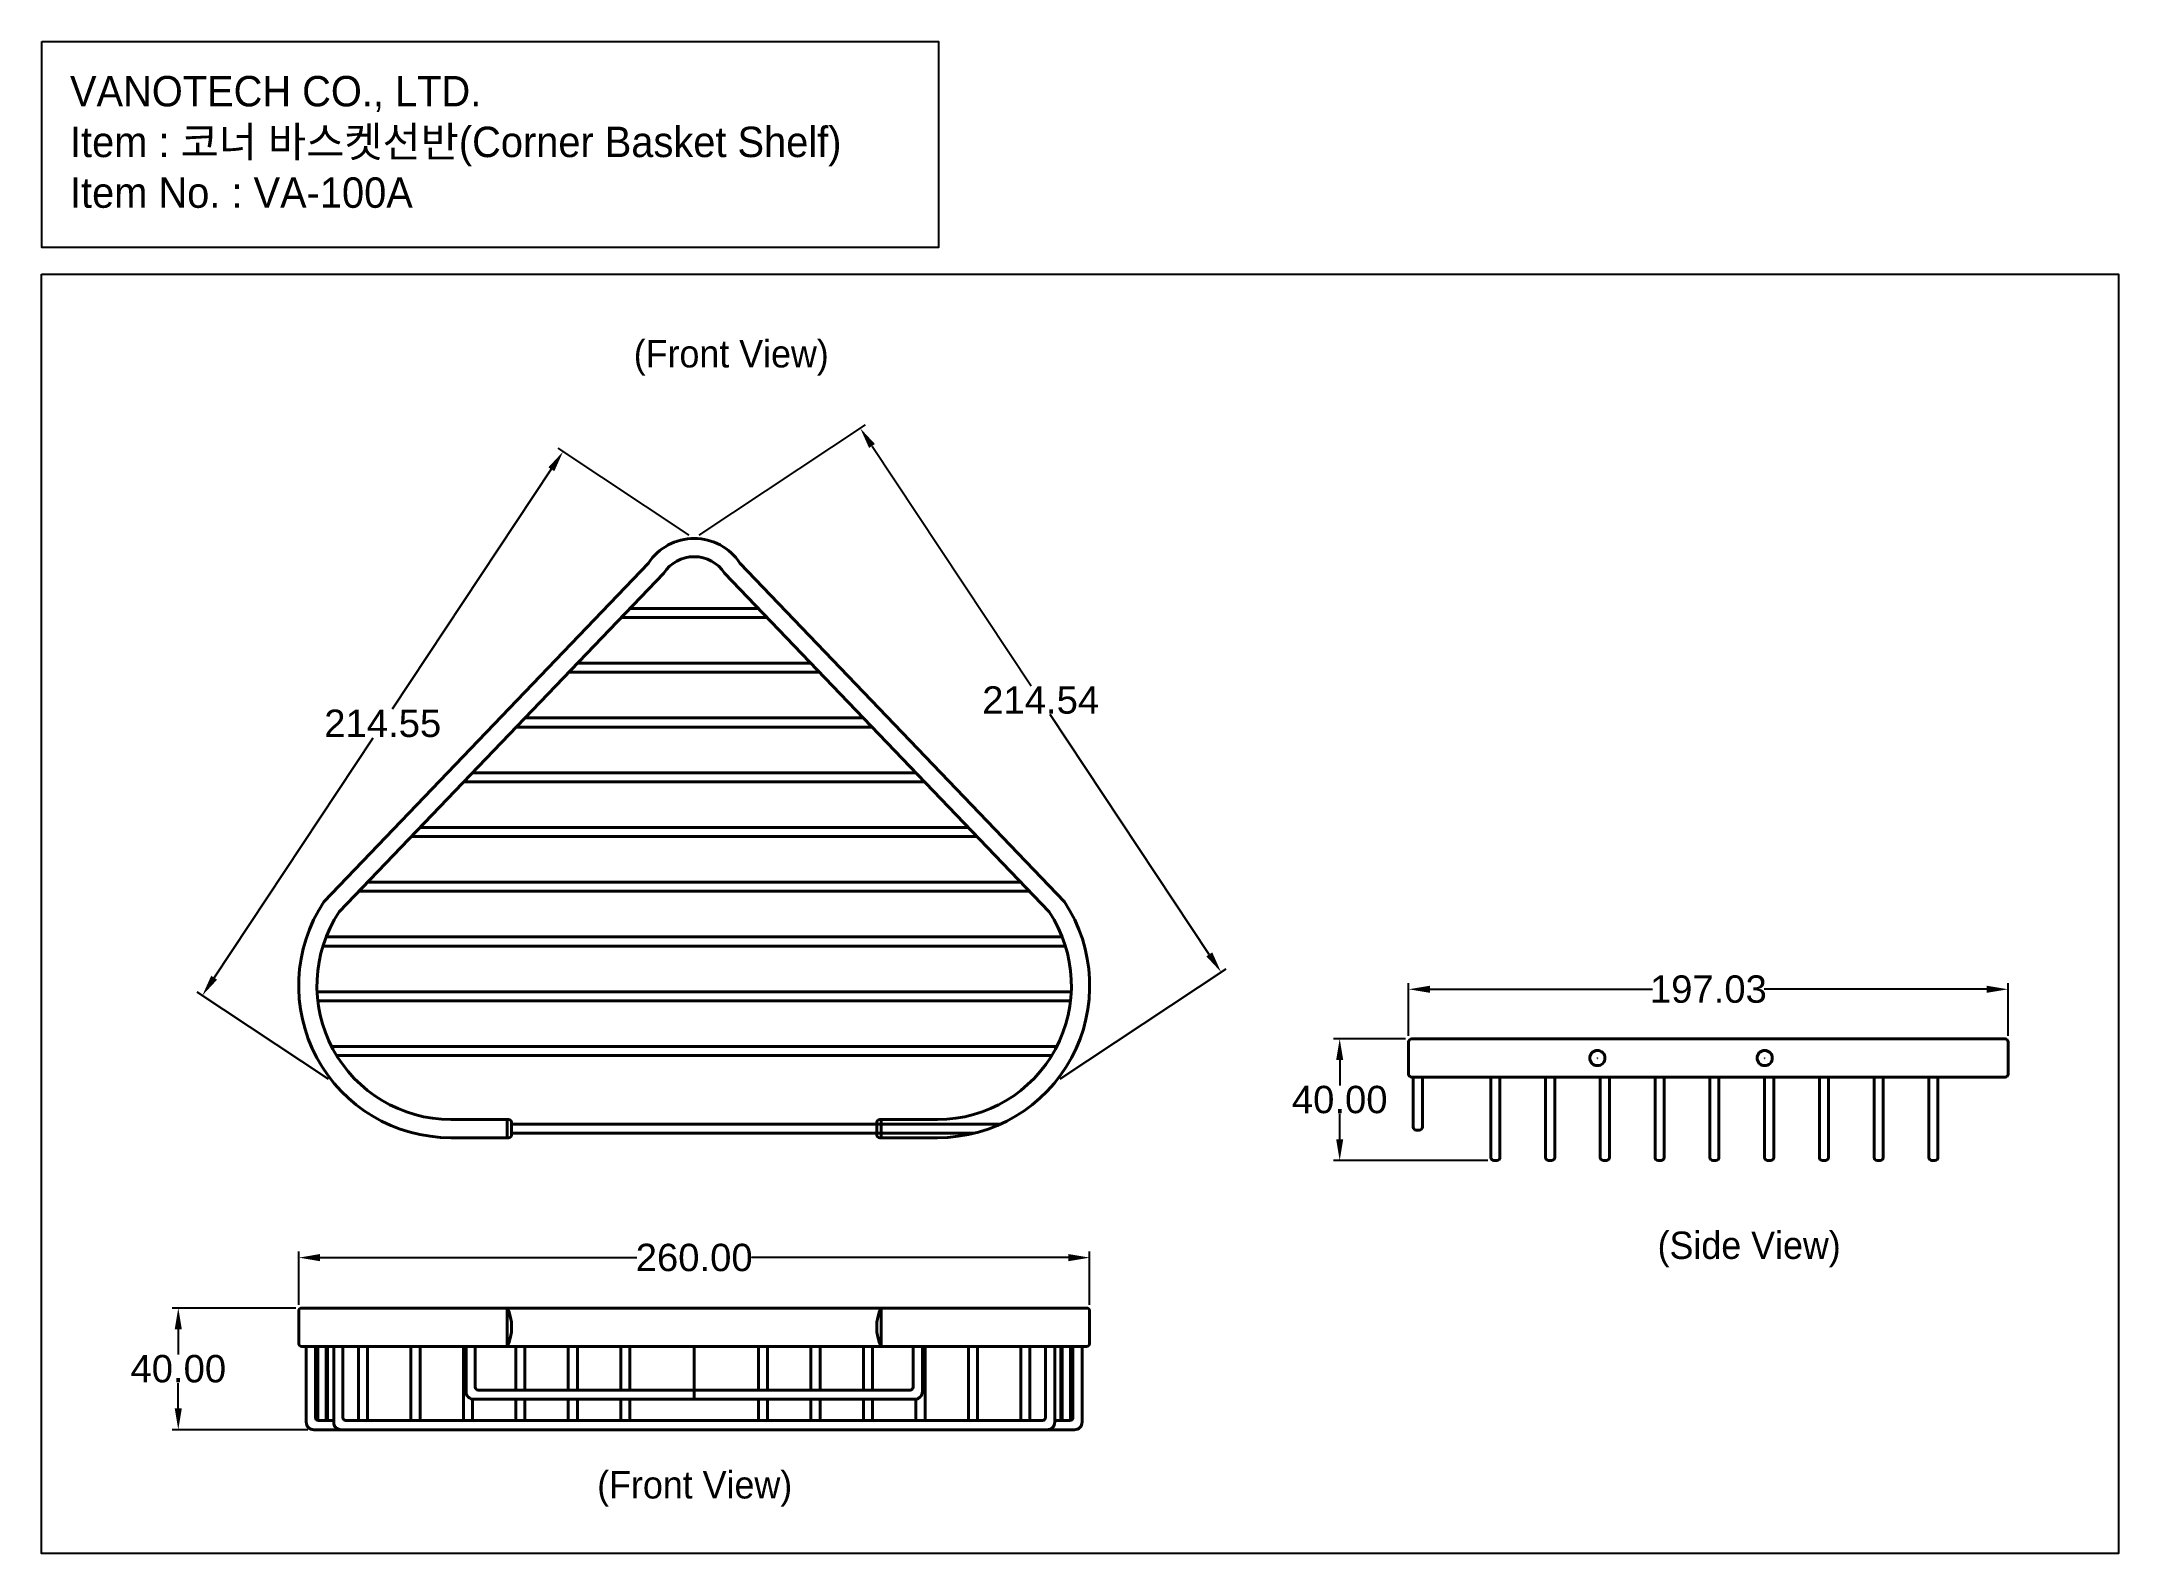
# Model space of a CAD drawing. Header units: inches. Extents: x 43 to 726, y 90 to 587.
import ezdxf

# ---------------------------------------------------------------- set-up
doc = ezdxf.new("R2010")
doc.units = ezdxf.units.IN
doc.header["$LTSCALE"] = 0.5
doc.header["$MEASUREMENT"] = 0
doc.styles.get("Standard").update_dxf_attribs({"font": 'arial.ttf'})
doc.styles.add('스타일', font='', dxfattribs={"height": 20})
doc.styles.get('스타일').set_extended_font_data('Gulim')
doc.dimstyles.get("Standard").update_dxf_attribs({"dimtxt": 4, "dimasz": 0.18, "dimexe": 0.18, "dimexo": 0.0625, "dimgap": 0.09, "dimtad": 0, "dimtih": 1, "dimtoh": 1, "dimzin": 0, "dimdsep": 46, "dimtxsty": 'Standard', "dimcen": 0.09, "dimadec": 0, "dimazin": 0, "dimtfac": 1, "dimtofl": 0, "dimtmove": 1, "dimatfit": 3, "dimfxl": 1, "dimtolj": 1, "dimtzin": 0, "dimarcsym": 0})

# ---------------------------------------------------------------- blocks, each defined once
blk = doc.blocks.new('*D3')
at = {"color": 0, "lineweight": -2, "transparency": 16777216}
for p, q in [((256.09, 424.77), (213, 453.35)), ((210.8, 446.41), (158.49, 367.52)), ((99.96, 279.27), (152.27, 358.15)), ((137.52, 245.96), (94.43, 274.54))]:
    blk.add_line(p, q, dxfattribs=at)
at = {"color": 0, "transparency": 16777216}
for points in [[(209.83, 447.05), (211.77, 445.77), (214.67, 452.24)], [(98.99, 279.91), (100.93, 278.62), (96.09, 273.43)]]:
    blk.add_solid(points, dxfattribs=at)
at = {"layer": 'Defpoints', "color": 0, "transparency": 16777216}
for p in [(257.76, 423.67), (96.09, 273.43), (139.18, 244.86)]:
    blk.add_point(p, dxfattribs=at)
at = {"color": 7, "transparency": 16777216, "insert": (155.38, 362.84), "char_height": 9, "attachment_point": 5}
blk.add_mtext('\\A1;214.55', dxfattribs=at)
blk = doc.blocks.new('*D4')
at = {"color": 0, "lineweight": -2, "transparency": 16777216}
for p, q in [((259.43, 424.77), (314.02, 460.99)), ((316.22, 454.05), (368.55, 375.18)), ((427.09, 286.94), (374.76, 365.81)), ((378.03, 246), (432.62, 282.22))]:
    blk.add_line(p, q, dxfattribs=at)
at = {"color": 0, "transparency": 16777216}
for points in [[(317.19, 454.7), (315.25, 453.41), (312.35, 459.89)], [(428.06, 287.59), (426.12, 286.3), (430.96, 281.11)]]:
    blk.add_solid(points, dxfattribs=at)
at = {"layer": 'Defpoints', "color": 0, "transparency": 16777216}
for p in [(257.76, 423.67), (430.96, 281.11), (376.36, 244.89)]:
    blk.add_point(p, dxfattribs=at)
at = {"color": 7, "transparency": 16777216, "insert": (371.66, 370.5), "char_height": 9, "attachment_point": 5}
blk.add_mtext('\\A1;214.54', dxfattribs=at)
blk = doc.blocks.new('*D10')
at = {"color": 0, "lineweight": -2, "transparency": 16777216}
for p, q in [((127.76, 171.69), (127.76, 189.25)), ((134.76, 187.25), (238.93, 187.25)), ((380.76, 187.25), (276.59, 187.25)), ((387.76, 171.69), (387.76, 189.25))]:
    blk.add_line(p, q, dxfattribs=at)
at = {"color": 0, "transparency": 16777216}
for points in [[(134.76, 188.42), (134.76, 186.08), (127.76, 187.25)], [(380.76, 188.42), (380.76, 186.08), (387.76, 187.25)]]:
    blk.add_solid(points, dxfattribs=at)
at = {"layer": 'Defpoints', "color": 0, "transparency": 16777216}
for p in [(387.76, 187.25), (127.76, 169.69), (387.76, 169.69)]:
    blk.add_point(p, dxfattribs=at)
at = {"color": 7, "transparency": 16777216, "insert": (257.76, 187.25), "char_height": 9, "attachment_point": 5}
blk.add_mtext('\\A1;260.00', dxfattribs=at)
blk = doc.blocks.new('*D11')
at = {"color": 0, "lineweight": -2, "transparency": 16777216}
for p, q in [((126.76, 170.69), (86.18, 170.69)), ((88.18, 163.69), (88.18, 155.38)), ((88.18, 137.69), (88.18, 146.01)), ((130.76, 130.69), (86.18, 130.69))]:
    blk.add_line(p, q, dxfattribs=at)
at = {"color": 0, "transparency": 16777216}
for points in [[(87.01, 163.69), (89.34, 163.69), (88.18, 170.69)], [(87.01, 137.69), (89.34, 137.69), (88.18, 130.69)]]:
    blk.add_solid(points, dxfattribs=at)
at = {"layer": 'Defpoints', "color": 0, "transparency": 16777216}
for p in [(128.76, 170.69), (88.18, 130.69), (132.76, 130.69)]:
    blk.add_point(p, dxfattribs=at)
at = {"color": 7, "transparency": 16777216, "insert": (88.18, 150.69), "char_height": 9, "attachment_point": 5}
blk.add_mtext('\\A1;40.00', dxfattribs=at)
blk = doc.blocks.new('*D12')
at = {"color": 0, "lineweight": -2, "transparency": 16777216}
for p, q in [((492.62, 260.17), (492.62, 277.47)), ((499.62, 275.47), (572.79, 275.47)), ((682.65, 275.47), (609.48, 275.47)), ((689.65, 260.17), (689.65, 277.47))]:
    blk.add_line(p, q, dxfattribs=at)
at = {"color": 0, "transparency": 16777216}
for points in [[(499.62, 276.64), (499.62, 274.3), (492.62, 275.47)], [(682.65, 276.64), (682.65, 274.3), (689.65, 275.47)]]:
    blk.add_solid(points, dxfattribs=at)
at = {"layer": 'Defpoints', "color": 0, "transparency": 16777216}
for p in [(689.65, 275.47), (492.62, 258.17), (689.65, 258.17)]:
    blk.add_point(p, dxfattribs=at)
at = {"color": 7, "transparency": 16777216, "insert": (591.14, 275.47), "char_height": 9, "attachment_point": 5}
blk.add_mtext('\\A1;197.03', dxfattribs=at)
blk = doc.blocks.new('*D13')
at = {"color": 0, "lineweight": -2, "transparency": 16777216}
for p, q in [((491.62, 259.17), (467.95, 259.17)), ((469.95, 252.17), (469.95, 243.85)), ((469.95, 226.17), (469.95, 234.48)), ((518.62, 219.17), (467.95, 219.17))]:
    blk.add_line(p, q, dxfattribs=at)
at = {"color": 0, "transparency": 16777216}
for points in [[(468.78, 252.17), (471.11, 252.17), (469.95, 259.17)], [(468.78, 226.17), (471.11, 226.17), (469.95, 219.17)]]:
    blk.add_solid(points, dxfattribs=at)
at = {"layer": 'Defpoints', "color": 0, "transparency": 16777216}
for p in [(493.62, 259.17), (469.95, 219.17), (520.62, 219.17)]:
    blk.add_point(p, dxfattribs=at)
at = {"color": 7, "transparency": 16777216, "insert": (469.95, 239.17), "char_height": 9, "attachment_point": 5}
blk.add_mtext('\\A1;40.00', dxfattribs=at)

msp = doc.modelspace()

# ---------------------------------------------------------------- linework, layer by layer
at = {"lineweight": 40}
for p, q in [((242.736, 415.582), (136.027, 304.207)), ((247.744, 412.278), (141.035, 300.903)), ((267.775, 412.278), (374.484, 300.903)), ((272.783, 415.582), (379.492, 304.207)), ((233.746, 397.668), (281.772, 397.668)), ((236.621, 400.668), (278.898, 400.668)), ((219.375, 382.668), (296.144, 382.668)), ((216.5, 379.668), (299.018, 379.668)), ((202.129, 364.668), (313.39, 364.668)), ((199.254, 361.668), (316.264, 361.668)), ((182.009, 343.668), (333.51, 343.668)), ((184.883, 346.668), (330.636, 346.668)), ((167.637, 328.668), (347.882, 328.668)), ((164.763, 325.668), (350.756, 325.668)), ((147.517, 307.668), (368.002, 307.668)), ((150.391, 310.668), (365.127, 310.668)), ((135.724, 289.668), (379.795, 289.668)), ((136.772, 292.668), (378.747, 292.668)), ((133.805, 274.668), (381.714, 274.668)), ((134.044, 271.668), (381.474, 271.668)), ((138.567, 256.668), (376.951, 256.668)), ((140.249, 253.668), (375.269, 253.668)), ((492.62, 258.168), (492.62, 247.568)), ((688.654, 259.168), (493.62, 259.168)), ((689.654, 258.168), (689.654, 247.568)), ((493.62, 246.568), (688.654, 246.568)), ((494.12, 246.568), (494.12, 230.168)), ((497.12, 246.568), (497.12, 230.168)), ((519.62, 246.568), (519.62, 220.168)), ((522.62, 246.568), (522.62, 220.168)), ((537.62, 246.568), (537.62, 220.168)), ((540.62, 246.568), (540.62, 220.168)), ((555.62, 246.568), (555.62, 220.168)), ((558.62, 246.568), (558.62, 220.168)), ((573.62, 246.568), (573.62, 220.168)), ((576.62, 246.568), (576.62, 220.168)), ((591.62, 246.568), (591.62, 220.168)), ((594.62, 246.568), (594.62, 220.168)), ((609.62, 246.568), (609.62, 220.168)), ((612.62, 246.568), (612.62, 220.168)), ((627.62, 246.568), (627.62, 220.168)), ((630.62, 246.568), (630.62, 220.168)), ((645.62, 246.568), (645.62, 220.168)), ((648.62, 246.568), (648.62, 220.168)), ((663.62, 246.568), (663.62, 220.168)), ((666.62, 246.568), (666.62, 220.168)), ((177.759, 232.668), (196.759, 232.668)), ((196.259, 232.668), (196.259, 226.668)), ((318.759, 232.668), (337.759, 232.668)), ((319.259, 232.668), (319.259, 226.668)), ((177.759, 226.668), (196.759, 226.668)), ((197.759, 231.668), (197.759, 227.668)), ((197.759, 231.168), (358.49, 231.168)), ((197.759, 228.168), (349.915, 228.168)), ((317.759, 231.668), (317.759, 227.668)), ((318.759, 226.668), (337.759, 226.668)), ((319.259, 226.668), (337.759, 226.668)), ((495.12, 229.168), (495.62, 229.168)), ((495.62, 229.168), (496.12, 229.168)), ((521.62, 219.168), (520.62, 219.168)), ((539.62, 219.168), (538.62, 219.168)), ((557.62, 219.168), (556.62, 219.168)), ((575.62, 219.168), (574.62, 219.168)), ((593.62, 219.168), (592.62, 219.168)), ((611.62, 219.168), (610.62, 219.168)), ((629.62, 219.168), (628.62, 219.168)), ((647.62, 219.168), (646.62, 219.168)), ((665.62, 219.168), (664.62, 219.168)), ((386.759, 170.691), (128.759, 170.691)), ((196.259, 170.691), (196.259, 158.091)), ((319.259, 170.691), (319.259, 158.091)), ((127.759, 169.691), (127.759, 159.091)), ((387.759, 169.691), (387.759, 159.091)), ((386.759, 158.091), (128.759, 158.091)), ((130.259, 158.091), (130.259, 133.191)), ((133.259, 158.091), (133.259, 134.691)), ((133.772, 158.091), (133.772, 133.691)), ((134.044, 158.091), (134.044, 133.691)), ((134.044, 158.091), (134.044, 133.691)), ((136.772, 158.091), (136.772, 133.691)), ((137.249, 158.091), (137.249, 133.691)), ((139.259, 158.091), (139.259, 133.191)), ((142.259, 158.091), (142.259, 134.691)), ((147.391, 158.091), (147.391, 133.691)), ((150.391, 158.091), (150.391, 133.691)), ((164.637, 158.091), (164.637, 133.691)), ((167.637, 158.091), (167.637, 133.691)), ((181.883, 158.091), (181.883, 133.691)), ((182.759, 158.091), (182.759, 143.191)), ((185.759, 158.091), (185.759, 144.691)), ((199.129, 158.091), (199.129, 143.691)), ((202.129, 158.091), (202.129, 143.691)), ((216.375, 158.091), (216.375, 143.691)), ((219.375, 158.091), (219.375, 143.691)), ((233.621, 158.091), (233.621, 143.691)), ((236.621, 158.091), (236.621, 143.691)), ((257.759, 158.091), (257.759, 140.691)), ((278.898, 158.091), (278.898, 143.691)), ((281.898, 158.091), (281.898, 143.691)), ((296.144, 158.091), (296.144, 143.691)), ((299.144, 158.091), (299.144, 143.691)), ((313.39, 158.091), (313.39, 143.691)), ((316.39, 158.091), (316.39, 143.691)), ((329.759, 158.091), (329.759, 144.691)), ((332.759, 158.091), (332.759, 143.191)), ((333.636, 158.091), (333.636, 133.691)), ((347.882, 158.091), (347.882, 133.691)), ((350.882, 158.091), (350.882, 133.691)), ((365.127, 158.091), (365.127, 133.691)), ((368.127, 158.091), (368.127, 133.691)), ((373.259, 158.091), (373.259, 134.691)), ((376.259, 158.091), (376.259, 133.191)), ((378.269, 158.091), (378.269, 133.691)), ((378.747, 158.091), (378.747, 133.691)), ((381.474, 158.091), (381.474, 133.691)), ((381.714, 158.091), (381.714, 133.691)), ((382.259, 158.091), (382.259, 134.691)), ((385.259, 158.091), (385.259, 133.191)), ((328.759, 143.691), (186.759, 143.691)), ((184.883, 140.719), (184.883, 133.691)), ((330.259, 140.691), (185.259, 140.691)), ((199.129, 140.691), (199.129, 133.691)), ((202.129, 140.691), (202.129, 133.691)), ((216.375, 140.691), (216.375, 133.691)), ((219.375, 140.691), (219.375, 133.691)), ((233.621, 140.691), (233.621, 133.691)), ((236.621, 140.691), (236.621, 133.691)), ((278.898, 140.691), (278.898, 133.691)), ((281.898, 140.691), (281.898, 133.691)), ((296.144, 140.691), (296.144, 133.691)), ((299.144, 140.691), (299.144, 133.691)), ((313.39, 140.691), (313.39, 133.691)), ((316.39, 140.691), (316.39, 133.691)), ((330.636, 140.719), (330.636, 133.691)), ((132.759, 130.691), (141.759, 130.691)), ((134.259, 133.691), (139.259, 133.691)), ((373.759, 130.691), (141.759, 130.691)), ((372.259, 133.691), (143.259, 133.691)), ((382.759, 130.691), (373.759, 130.691)), ((381.259, 133.691), (376.259, 133.691))]:
    msp.add_line(p, q, dxfattribs=at)
at = {"color": 6, "ltscale": 5}
for p, q in [((554.564, 252.868), (554.744, 252.868)), ((554.654, 252.778), (554.654, 252.958)), ((609.564, 252.868), (609.744, 252.868)), ((609.654, 252.778), (609.654, 252.958))]:
    msp.add_line(p, q, dxfattribs=at)
at = {"color": 3}
msp.add_lwpolyline([(43.355, 587.023), (338.066, 587.023), (338.066, 519.304), (43.355, 519.304)], close=True, dxfattribs=at)
at = {"color": 6, "ltscale": 0.03}
msp.add_lwpolyline([(43.223, 510.563), (725.943, 510.563), (725.943, 90.002), (43.223, 90.002)], close=True, dxfattribs=at)
at = {"lineweight": 40}
for centre in [(554.654, 252.868), (609.654, 252.868)]:
    msp.add_circle(centre, 2.5, dxfattribs=at)
for centre, radius, start, end in [((257.759, 405.668), 18, 33.420759, 146.579241), ((257.759, 405.668), 12, 33.420759, 146.579241), ((177.759, 276.668), 50, 146.579241, 270), ((177.759, 276.668), 44, 146.579241, 270), ((337.759, 276.668), 50, 270, 33.420759), ((337.759, 276.668), 44, 270, 33.420759), ((493.62, 258.168), 1, 90, 180), ((688.654, 258.168), 1, 0, 90), ((493.62, 247.568), 1, 180, 270), ((688.654, 247.568), 1, 270, 0), ((196.759, 231.668), 1, 0, 90), ((318.759, 231.668), 1, 90, 180), ((196.759, 227.668), 1, 270, 0), ((318.759, 227.668), 1, 180, 270), ((495.12, 230.168), 1, 180, 270), ((496.12, 230.168), 1, 270, 0), ((520.62, 220.168), 1, 180, 270), ((521.62, 220.168), 1, 270, 0), ((538.62, 220.168), 1, 180, 270), ((539.62, 220.168), 1, 270, 0), ((556.62, 220.168), 1, 180, 270), ((557.62, 220.168), 1, 270, 0), ((574.62, 220.168), 1, 180, 270), ((575.62, 220.168), 1, 270, 0), ((592.62, 220.168), 1, 180, 270), ((593.62, 220.168), 1, 270, 0), ((610.62, 220.168), 1, 180, 270), ((611.62, 220.168), 1, 270, 0), ((628.62, 220.168), 1, 180, 270), ((629.62, 220.168), 1, 270, 0), ((646.62, 220.168), 1, 180, 270), ((647.62, 220.168), 1, 270, 0), ((664.62, 220.168), 1, 180, 270), ((665.62, 220.168), 1, 270, 0), ((128.759, 169.691), 1, 90, 180), ((183.779, 164.391), 13.98, 333.215004, 26.784996), ((331.739, 164.391), 13.98, 153.215004, 206.784996), ((386.759, 169.691), 1, 0, 90), ((128.759, 159.091), 1, 180, 270), ((386.759, 159.091), 1, 270, 0), ((186.759, 144.691), 1, 180, 270), ((328.759, 144.691), 1, 270, 0), ((185.259, 143.191), 2.5, 180, 270), ((330.259, 143.191), 2.5, 270, 0), ((132.759, 133.191), 2.5, 180, 270), ((134.259, 134.691), 1, 180, 270), ((141.759, 133.191), 2.5, 180, 270), ((143.259, 134.691), 1, 180, 270), ((372.259, 134.691), 1, 270, 0), ((373.759, 133.191), 2.5, 270, 0), ((381.259, 134.691), 1, 270, 0), ((382.759, 133.191), 2.5, 270, 0)]:
    msp.add_arc(centre, radius, start, end, dxfattribs=at)

# ---------------------------------------------------------------- texts
at = {"color": 3, "insert": (52.579, 575.706), "char_height": 10, "width": 363.40321, "attachment_point": 1, "style": '스타일'}
msp.add_mtext('\\pt40;{\\C6;VANOTECH CO., LTD.\\P\\ptz;\\C256;Item : 코너 바스켓선반(Corner Basket Shelf)\\PItem No. : VA-100A}', dxfattribs=at)
at = {"char_height": 9, "width": 133.15596, "attachment_point": 1, "style": '스타일'}
for s, insert in [('(Front View)', (237.89, 488.892)), ('(Side View)', (574.452, 195.821)), ('(Front View)', (225.876, 117.073))]:
    msp.add_mtext(s, dxfattribs=dict(at, insert=insert))

# ---------------------------------------------------------------- dimensions: what is measured, and where the dimension line sits
at = {"color": 5}
for p2, distance, picture, middle in [((376.364, 244.893), 65.515, '*D4', (371.655, 370.499)), ((139.183, 244.858), -51.705, '*D3', (155.38, 362.839))]:
    dim = msp.add_aligned_dim(p1=(257.759, 423.668), p2=p2, distance=distance, dimstyle='Standard', override={"dimtxt": 9, "dimasz": 7, "dimexe": 2, "dimexo": 2, "dimclrt": 7}, dxfattribs=at)
    dim.commit()
    dim.dimension.update_dxf_attribs({"geometry": picture, "text_midpoint": middle})
for base, p1, p2, picture, middle in [((689.654, 275.469), (492.62, 258.168), (689.654, 258.168), '*D12', (591.137, 275.469)), ((387.759, 187.249), (127.759, 169.691), (387.759, 169.691), '*D10', (257.759, 187.249))]:
    dim = msp.add_linear_dim(base=base, p1=p1, p2=p2, dimstyle='Standard', override={"dimtxt": 9, "dimasz": 7, "dimexe": 2, "dimexo": 2, "dimclrt": 7}, dxfattribs=at)
    dim.commit()
    dim.dimension.update_dxf_attribs({"geometry": picture, "text_midpoint": middle, "dimtype": 160})
for base, p1, p2, picture, middle in [((469.948, 219.168), (493.62, 259.168), (520.62, 219.168), '*D13', (469.948, 239.168)), ((88.178, 130.691), (128.759, 170.691), (132.759, 130.691), '*D11', (88.178, 150.691))]:
    dim = msp.add_linear_dim(base=base, p1=p1, p2=p2, angle=90, dimstyle='Standard', override={"dimtxt": 9, "dimasz": 7, "dimexe": 2, "dimexo": 2, "dimclrt": 7}, dxfattribs=at)
    dim.commit()
    dim.dimension.update_dxf_attribs({"geometry": picture, "text_midpoint": middle, "dimtype": 160})

doc.saveas('drawing.dxf')
